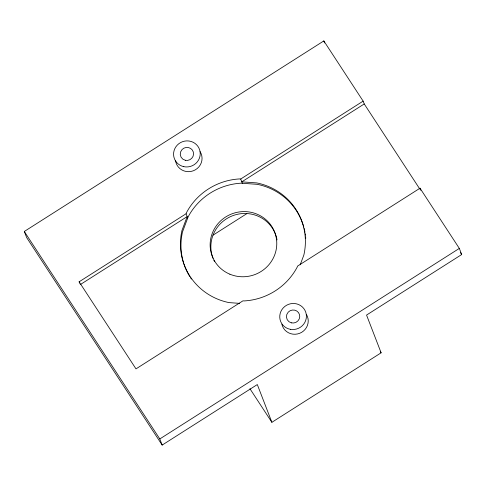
<?xml version="1.0" encoding="UTF-8"?>
<svg xmlns="http://www.w3.org/2000/svg" width="486" height="486" viewBox="0 0 486 486"><rect width="100%" height="100%" fill="white"/><g stroke="black" fill="none" stroke-linecap="round" stroke-linejoin="round"><path stroke-width="0.73" d="M186.077 213.767L186.533 212.558A62.724 60.859 -21.1 0 1 239.391 178.933L240.685 179.024L363.145 101.124L323.828 40.921L24.3 231.464L26.669 237.593L162.172 445.079L257.313 384.554L271.881 422.304L381.121 352.812L366.553 315.062L461.7 254.536L459.331 248.407L420.013 188.197L297.554 266.103L297.104 267.306A62.724 60.859 -21.1 0 1 244.245 300.931L242.945 300.84L135.989 368.874L79.121 281.801L186.077 213.767L187.718 218.014M300.208 264.773L303.847 255.065A62.724 60.859 -21.1 0 0 256.723 182.912L241.779 181.861L364.239 103.955L363.145 101.124M80.214 284.632L187.171 216.598L181.971 230.461A62.724 60.859 -21.1 0 0 229.094 302.614L239.555 303.355M212.971 235.188L246.833 213.646M162.172 445.079L159.803 438.943L459.331 248.407M364.239 103.955L419.861 189.127M460.455 252.635L461.7 254.536M380.295 351.548L381.121 352.812M249.938 388.709L271.881 422.304M24.3 231.464L159.803 438.943M420.013 188.197L420.833 190.324M323.828 40.921L324.618 42.968M240.685 179.024L242.326 183.277M79.121 281.801L79.668 283.216M303.361 225.625A62.724 60.859 -21.1 0 1 303.78 227.071M304.169 228.535A62.724 60.859 -21.1 0 1 304.971 232.265M305.226 233.772A62.724 60.859 -21.1 0 1 305.445 235.279M305.621 236.797A62.724 60.859 -21.1 0 1 305.761 238.31M191.435 279.055A62.724 60.859 -21.1 0 1 190.597 277.804M189.789 276.534A62.724 60.859 -21.1 0 1 184.006 264.165M183.775 263.455A62.724 60.859 -21.1 0 1 182.517 231.877L188.167 216.805A62.724 60.859 -21.1 0 1 241.026 183.186L257.27 184.328A62.724 60.859 -21.1 0 1 303.136 224.909M275.556 234.465A33.449 32.459 -21.1 0 1 277.032 239.944M214.539 261.535A33.449 32.459 -21.1 0 1 213.901 260.265M213.056 258.327A33.449 32.459 -21.1 0 1 232.278 215.869A33.449 32.459 -21.1 0 1 275.307 233.809M306.447 314.478A13.383 12.982 -21.1 0 1 299.686 333.299A13.383 12.982 -21.1 0 1 281.868 324.192M200.098 151.614A13.383 12.982 -21.1 0 1 193.167 170.841A13.383 12.982 -21.1 0 1 175.507 160.593M229.866 274.201A33.449 32.459 -21.1 0 0 276.601 240.157A33.449 32.459 -21.1 0 0 223.9 218.184A33.449 32.459 -21.1 0 0 229.866 274.201M185.342 160.289A6.689 6.494 -21.1 0 0 193.294 151.948A6.689 6.494 -21.1 0 0 182.074 149.53A6.689 6.494 -21.1 0 0 185.342 160.289M291.564 322.88A6.689 6.494 -21.1 0 0 299.467 314.497A6.689 6.494 -21.1 0 0 288.228 312.146A6.689 6.494 -21.1 0 0 291.564 322.88M183.781 166.655A13.383 12.982 -21.1 0 0 199.691 149.98A13.383 12.982 -21.1 0 0 177.244 145.132A13.383 12.982 -21.1 0 0 183.781 166.655M290.312 329.308A13.383 12.982 -21.1 0 0 305.761 312.231A13.383 12.982 -21.1 0 0 283.18 307.978A13.383 12.982 -21.1 0 0 290.312 329.308"/></g></svg>
